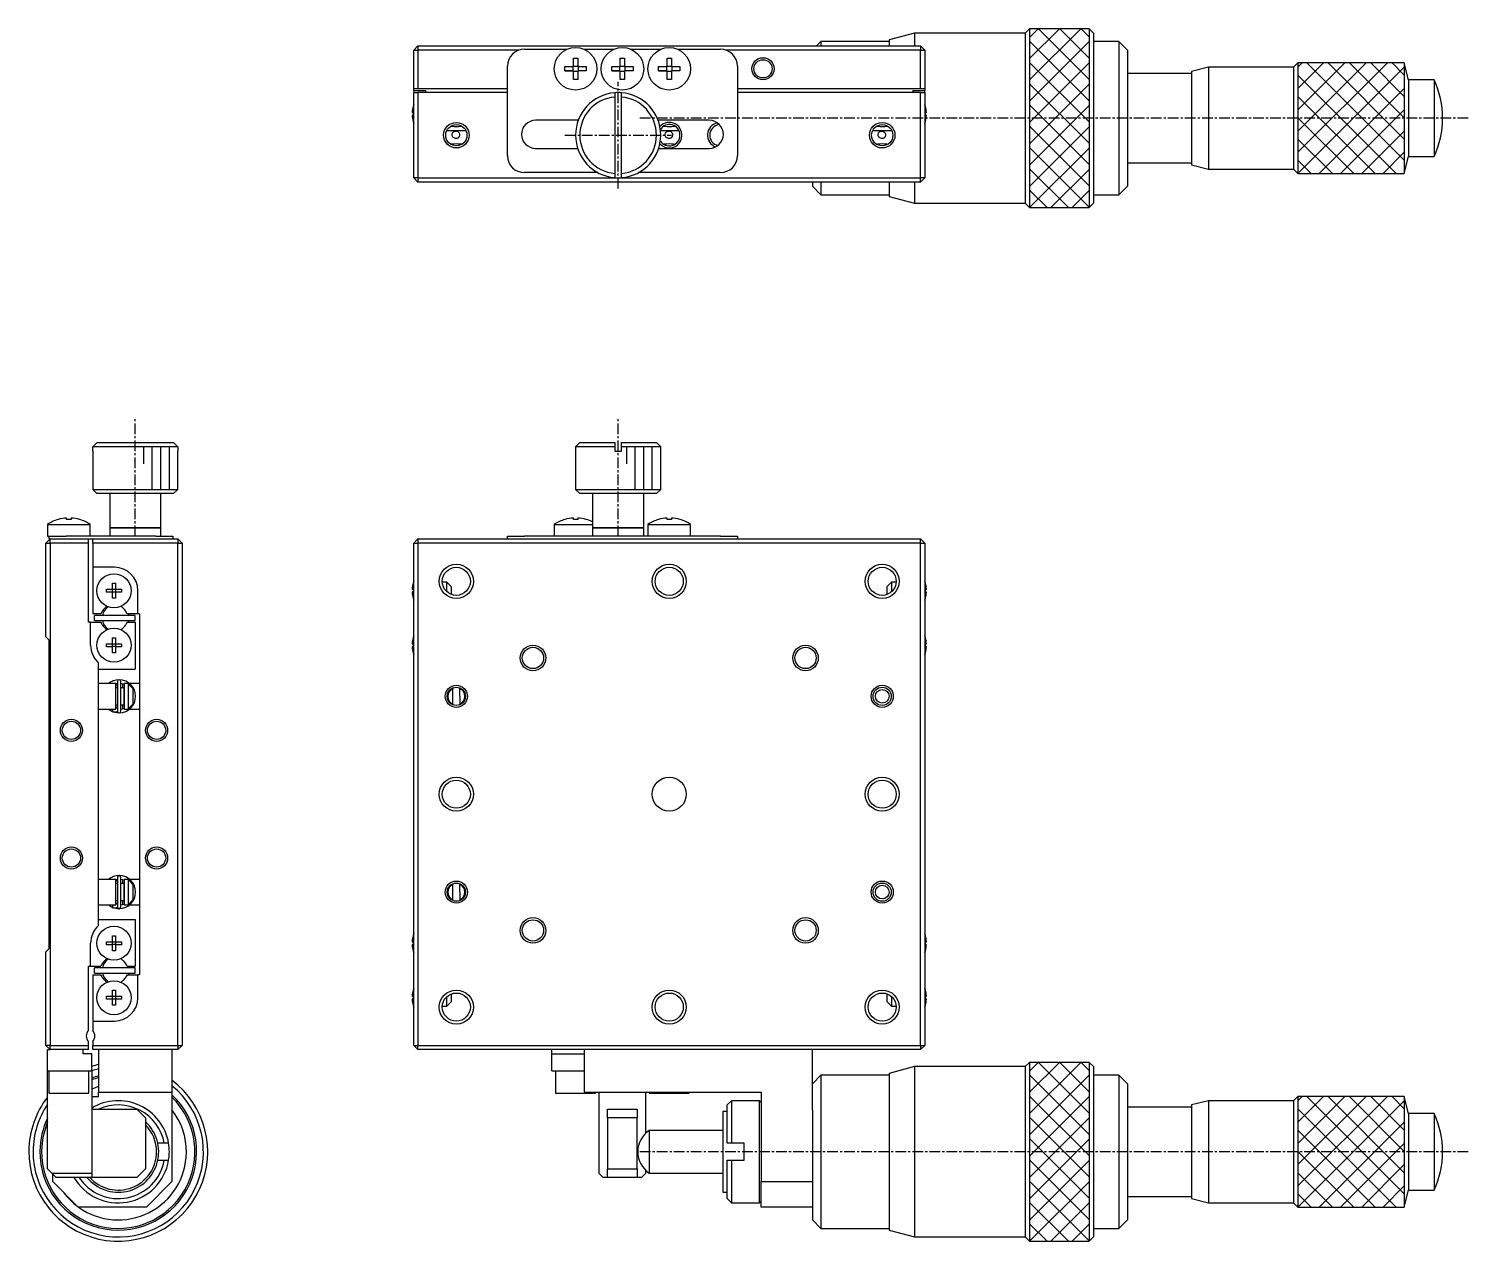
# Model space of a CAD drawing. Extents: x 369 to 725, y 64 to 283.
# Drawn here: x 368.9 to 537.9, y 140.5 to 282.9 of the extents above; entities that cross this region are included whole.
import ezdxf

# ---------------------------------------------------------------- set-up
doc = ezdxf.new("R2010")
doc.units = 0
doc.linetypes.add('CENTER', pattern=[2, 1.25, -0.25, 0.25, -0.25])
doc.layers.get('0').update_dxf_attribs({"linetype": 'CONTINUOUS'})
doc.layers.add('CENTER', color=1, linetype='CENTER')

msp = doc.modelspace()

# ---------------------------------------------------------------- linework, layer by layer
at = {"color": 7, "linetype": 'CONTINUOUS'}
for p, q in [((472.85, 282.45), (469.85, 281.65)), ((485.85, 282.45), (472.85, 282.45)), ((472.85, 282.45), (472.85, 280.95)), ((472.85, 282.45), (472.85, 282.45)), ((486.35, 282.95), (485.85, 282.45)), ((485.85, 282.45), (485.85, 262.45)), ((485.85, 282.45), (485.85, 282.45)), ((493.35, 282.95), (486.35, 282.95)), ((486.35, 282.95), (486.35, 261.95)), ((486.35, 282.95), (486.35, 282.95)), ((493.85, 282.45), (493.35, 282.95)), ((493.35, 282.95), (493.35, 261.95)), ((493.35, 282.95), (493.35, 282.95)), ((493.85, 282.45), (493.85, 262.45)), ((493.85, 282.45), (493.85, 282.45)), ((414.55, 280.95), (414.05, 280.45)), ((414.55, 280.95), (414.55, 280.45)), ((414.55, 280.95), (473.55, 280.95)), ((427.05, 280.55), (432.07, 280.55)), ((434.03, 280.55), (437.57, 280.55)), ((439.53, 280.55), (443.07, 280.55)), ((445.03, 280.55), (450.05, 280.55)), ((461.85, 281.45), (461.35, 280.95)), ((469.85, 281.45), (461.85, 281.45)), ((461.85, 281.45), (461.85, 280.95)), ((461.85, 281.45), (461.85, 281.45)), ((469.85, 281.65), (469.85, 280.95)), ((469.85, 281.65), (469.85, 281.65)), ((473.55, 280.95), (474.05, 280.45)), ((473.55, 280.95), (473.55, 280.45)), ((496.85, 281.45), (493.85, 281.45)), ((497.85, 280.45), (496.85, 281.45)), ((496.85, 281.45), (496.85, 263.45)), ((496.85, 281.45), (496.85, 281.45)), ((414.05, 275.95), (414.05, 280.45)), ((414.05, 280.45), (414.55, 280.45)), ((414.55, 280.45), (414.55, 275.95)), ((426.43, 280.45), (414.55, 280.45)), ((432.79, 278.51), (432.79, 279.51)), ((432.79, 279.51), (433.31, 279.51)), ((433.31, 279.51), (433.31, 278.51)), ((438.29, 278.51), (438.29, 279.51)), ((438.29, 279.51), (438.81, 279.51)), ((438.81, 279.51), (438.81, 278.51)), ((443.79, 278.51), (443.79, 279.51)), ((443.79, 279.51), (444.31, 279.51)), ((444.31, 279.51), (444.31, 278.51)), ((473.55, 280.45), (450.68, 280.45)), ((473.55, 280.45), (474.05, 280.45)), ((473.55, 275.95), (473.55, 280.45)), ((474.05, 280.45), (474.05, 275.95)), ((497.85, 280.45), (497.85, 264.45)), ((497.85, 280.45), (497.85, 280.45)), ((517.85, 278.95), (517.35, 278.45)), ((530.35, 278.95), (517.85, 278.95)), ((517.85, 278.95), (517.85, 265.95)), ((517.85, 278.95), (517.85, 278.95)), ((530.85, 276.95), (530.35, 278.95)), ((530.35, 278.95), (530.35, 265.95)), ((530.35, 278.95), (530.35, 278.95)), ((425.05, 268.05), (425.05, 278.55)), ((431.79, 277.99), (431.79, 278.51)), ((431.79, 278.51), (432.79, 278.51)), ((431.79, 277.99), (432.75, 277.99)), ((432.79, 277.99), (431.79, 277.99)), ((432.75, 277.99), (432.75, 278.51)), ((432.79, 277.99), (432.75, 277.99)), ((432.79, 278.55), (433.31, 278.55)), ((432.79, 276.99), (432.79, 277.99)), ((433.31, 277.95), (432.79, 277.95)), ((433.31, 278.51), (434.31, 278.51)), ((433.35, 277.99), (433.31, 277.99)), ((434.31, 277.99), (433.31, 277.99)), ((433.31, 277.99), (433.31, 276.99)), ((433.35, 278.51), (433.35, 277.99)), ((434.31, 277.99), (433.35, 277.99)), ((434.31, 278.51), (434.31, 277.99)), ((437.29, 277.99), (437.29, 278.51)), ((437.29, 278.51), (438.29, 278.51)), ((437.29, 277.99), (438.25, 277.99)), ((438.29, 277.99), (437.29, 277.99)), ((438.25, 277.99), (438.25, 278.51)), ((438.29, 277.99), (438.25, 277.99)), ((438.29, 278.55), (438.81, 278.55)), ((438.29, 276.99), (438.29, 277.99)), ((438.81, 277.95), (438.29, 277.95)), ((438.81, 278.51), (439.81, 278.51)), ((438.85, 277.99), (438.81, 277.99)), ((439.81, 277.99), (438.81, 277.99)), ((438.81, 277.99), (438.81, 276.99)), ((438.85, 278.51), (438.85, 277.99)), ((439.81, 277.99), (438.85, 277.99)), ((439.81, 278.51), (439.81, 277.99)), ((442.79, 277.99), (442.79, 278.51)), ((442.79, 278.51), (443.79, 278.51)), ((442.79, 277.99), (443.75, 277.99)), ((443.79, 277.99), (442.79, 277.99)), ((443.75, 277.99), (443.75, 278.51)), ((443.79, 277.99), (443.75, 277.99)), ((443.79, 278.55), (444.31, 278.55)), ((443.79, 276.99), (443.79, 277.99)), ((444.31, 277.95), (443.79, 277.95)), ((444.31, 278.51), (445.31, 278.51)), ((444.35, 277.99), (444.31, 277.99)), ((445.31, 277.99), (444.31, 277.99)), ((444.31, 277.99), (444.31, 276.99)), ((444.35, 278.51), (444.35, 277.99)), ((445.31, 277.99), (444.35, 277.99)), ((445.31, 278.51), (445.31, 277.99)), ((452.05, 278.55), (452.05, 268.05)), ((505.35, 277.7), (497.85, 277.7)), ((507.35, 278.45), (505.35, 277.95)), ((505.35, 277.95), (505.35, 266.95)), ((505.35, 277.95), (505.35, 277.95)), ((517.35, 278.45), (507.35, 278.45)), ((507.35, 278.45), (507.35, 266.45)), ((507.35, 278.45), (507.35, 278.45)), ((517.35, 278.45), (517.35, 266.45)), ((517.35, 278.45), (517.35, 278.45)), ((414.05, 275.7), (414.05, 275.95)), ((414.05, 275.95), (414.55, 275.95)), ((414.05, 275.7), (414.05, 275.45)), ((414.05, 275.7), (415.45, 275.7)), ((414.55, 275.95), (425.05, 275.95)), ((415.45, 275.7), (415.45, 275.45)), ((433.31, 276.99), (432.79, 276.99)), ((438.81, 276.99), (438.29, 276.99)), ((444.31, 276.99), (443.79, 276.99)), ((452.05, 275.95), (473.55, 275.95)), ((472.65, 275.7), (472.65, 275.45)), ((472.65, 275.7), (474.05, 275.7)), ((473.55, 275.95), (474.05, 275.95)), ((474.05, 275.95), (474.05, 275.7)), ((474.05, 275.45), (474.05, 275.7)), ((533.84, 276.95), (530.85, 276.95)), ((530.85, 276.95), (530.85, 267.95)), ((533.84, 276.95), (533.84, 267.95)), ((413.98, 273.84), (413.98, 273.83)), ((414.05, 275.45), (414.55, 275.45)), ((414.05, 265.45), (414.05, 275.45)), ((425.05, 275.45), (414.55, 275.45)), ((414.55, 275.45), (414.55, 265.45)), ((437.65, 275.43), (437.65, 274.93)), ((437.65, 274.93), (437.65, 265.97)), ((438.45, 274.93), (438.45, 275.43)), ((438.45, 265.97), (438.45, 274.93)), ((473.55, 275.45), (452.05, 275.45)), ((473.55, 275.45), (474.05, 275.45)), ((473.55, 265.45), (473.55, 275.45)), ((474.05, 275.45), (474.05, 265.45)), ((474.12, 273.83), (474.13, 273.84)), ((413.86, 273.13), (413.98, 273.13)), ((413.98, 272.77), (413.86, 272.77)), ((413.98, 273.13), (413.98, 272.77)), ((433.37, 272.2), (428.35, 272.2)), ((448.75, 272.2), (442.73, 272.2)), ((474.12, 272.77), (474.12, 273.13)), ((474.12, 273.13), (474.24, 273.13)), ((474.24, 272.77), (474.12, 272.77)), ((413.98, 272.06), (413.98, 272.06)), ((420.2, 270.95), (417.91, 270.95)), ((445.2, 270.95), (443.02, 270.95)), ((470.2, 270.95), (467.91, 270.95)), ((474.13, 272.06), (474.12, 272.06)), ((428.35, 268.9), (433.3, 268.9)), ((442.8, 268.9), (448.75, 268.9)), ((497.85, 267.2), (505.35, 267.2)), ((530.35, 265.95), (530.85, 267.95)), ((530.85, 267.95), (533.84, 267.95)), ((414.05, 265.45), (414.55, 264.95)), ((414.55, 265.45), (414.05, 265.45)), ((414.55, 265.45), (414.55, 264.95)), ((414.55, 265.45), (438.05, 265.45)), ((435.68, 266.05), (427.05, 266.05)), ((437.65, 265.97), (437.65, 265.46)), ((438.05, 265.45), (473.55, 265.45)), ((438.45, 265.46), (438.45, 265.97)), ((450.05, 266.05), (440.43, 266.05)), ((473.55, 264.95), (474.05, 265.45)), ((473.55, 264.95), (473.55, 265.45)), ((474.05, 265.45), (473.55, 265.45)), ((505.35, 266.95), (507.35, 266.45)), ((507.35, 266.45), (517.35, 266.45)), ((517.35, 266.45), (517.85, 265.95)), ((517.85, 265.95), (530.35, 265.95)), ((473.55, 264.95), (414.55, 264.95)), ((460.85, 264.95), (460.85, 264.45)), ((460.85, 264.45), (461.85, 263.45)), ((461.85, 264.95), (461.85, 263.45)), ((469.85, 264.95), (469.85, 263.25)), ((472.85, 264.95), (472.85, 262.45)), ((496.85, 263.45), (497.85, 264.45)), ((461.85, 263.45), (469.85, 263.45)), ((469.85, 263.25), (472.85, 262.45)), ((472.85, 262.45), (485.85, 262.45)), ((485.85, 262.45), (486.35, 261.95)), ((486.35, 261.95), (493.35, 261.95)), ((493.35, 261.95), (493.85, 262.45)), ((493.85, 263.45), (496.85, 263.45)), ((376.36, 233.35), (376.36, 228.85)), ((376.36, 233.35), (376.37, 233.35)), ((376.37, 233.85), (376.87, 234.35)), ((386.34, 233.85), (376.37, 233.85)), ((376.37, 233.35), (376.37, 233.85)), ((376.87, 234.35), (385.84, 234.35)), ((385.84, 234.35), (386.34, 233.85)), ((386.34, 233.85), (386.34, 233.35)), ((386.34, 233.35), (386.36, 233.35)), ((386.36, 228.85), (386.36, 233.35)), ((433.55, 234.35), (433.05, 233.85)), ((433.05, 233.85), (433.05, 228.85)), ((437.65, 233.85), (433.05, 233.85)), ((433.55, 234.35), (437.65, 234.35)), ((433.55, 234.35), (437.65, 234.35)), ((437.65, 234.35), (437.65, 233.85)), ((437.65, 233.85), (437.65, 233.35)), ((437.65, 233.35), (438.45, 233.35)), ((437.65, 233.35), (438.45, 233.35)), ((438.45, 233.85), (438.45, 234.35)), ((438.45, 234.35), (442.55, 234.35)), ((438.45, 234.35), (442.55, 234.35)), ((438.45, 233.35), (438.45, 233.85)), ((443.05, 233.85), (438.45, 233.85)), ((443.05, 233.85), (442.55, 234.35)), ((443.05, 228.85), (443.05, 233.85)), ((376.36, 228.85), (376.86, 228.35)), ((376.36, 228.85), (386.36, 228.85)), ((385.86, 228.35), (376.86, 228.35)), ((378.36, 228.35), (378.36, 224.35)), ((384.36, 224.35), (384.36, 228.35)), ((385.86, 228.35), (386.36, 228.85)), ((433.05, 228.85), (433.55, 228.35)), ((433.05, 228.85), (438.05, 228.85)), ((438.05, 228.35), (433.55, 228.35)), ((435.05, 228.35), (435.05, 224.35)), ((438.05, 228.85), (443.05, 228.85)), ((442.55, 228.35), (438.05, 228.35)), ((441.05, 224.35), (441.05, 228.35)), ((442.55, 228.35), (443.05, 228.85)), ((372.3, 225.31), (372.29, 225.32)), ((373.3, 225.31), (373.3, 225.48)), ((373.82, 225.31), (373.3, 225.31)), ((373.82, 225.48), (373.82, 225.31)), ((374.82, 225.32), (374.81, 225.31)), ((431.79, 225.31), (431.79, 225.32)), ((431.79, 225.31), (431.79, 225.32)), ((432.79, 225.31), (432.79, 225.48)), ((433.31, 225.31), (432.79, 225.31)), ((433.31, 225.48), (433.31, 225.31)), ((434.31, 225.32), (434.31, 225.31)), ((434.31, 225.32), (434.31, 225.31)), ((442.79, 225.31), (442.79, 225.32)), ((442.79, 225.31), (442.79, 225.32)), ((443.79, 225.31), (443.79, 225.48)), ((444.31, 225.31), (443.79, 225.31)), ((444.31, 225.48), (444.31, 225.31)), ((445.31, 225.32), (445.31, 225.31)), ((445.31, 225.32), (445.31, 225.31)), ((371.06, 224.74), (371.06, 223.35)), ((371.06, 224.74), (376.06, 224.74)), ((371.06, 223.35), (371.26, 223.35)), ((371.26, 223.35), (373.26, 223.35)), ((371.26, 223.05), (371.26, 223.35)), ((374.63, 223.35), (373.26, 223.35)), ((383.76, 223.35), (374.63, 223.35)), ((376.06, 223.35), (376.06, 224.74)), ((378.36, 224.35), (378.36, 223.35)), ((384.36, 224.35), (378.36, 224.35)), ((378.36, 224.35), (384.36, 224.35)), ((383.76, 223.35), (385.76, 223.35)), ((384.36, 223.35), (384.36, 224.35)), ((385.76, 223.35), (385.76, 223.05)), ((425.05, 223.35), (427.05, 223.35)), ((425.05, 223.05), (425.05, 223.35)), ((431.98, 223.35), (427.05, 223.35)), ((430.55, 224.74), (430.55, 223.35)), ((430.55, 224.74), (433.05, 224.74)), ((434.13, 223.35), (431.98, 223.35)), ((433.05, 224.74), (435.05, 224.74)), ((437.48, 223.35), (434.13, 223.35)), ((435.05, 224.35), (435.05, 223.35)), ((438.05, 224.35), (435.05, 224.35)), ((435.05, 224.35), (438.05, 224.35)), ((439.63, 223.35), (437.48, 223.35)), ((441.05, 224.35), (438.05, 224.35)), ((438.05, 224.35), (441.05, 224.35)), ((442.98, 223.35), (439.63, 223.35)), ((441.05, 223.35), (441.05, 224.35)), ((441.55, 224.74), (441.55, 223.35)), ((441.55, 224.74), (444.05, 224.74)), ((445.13, 223.35), (442.98, 223.35)), ((444.05, 224.74), (446.55, 224.74)), ((450.05, 223.35), (445.13, 223.35)), ((446.55, 223.35), (446.55, 224.74)), ((450.05, 223.35), (452.05, 223.35)), ((452.05, 223.35), (452.05, 223.05)), ((370.86, 222.55), (371.36, 223.05)), ((370.86, 211.55), (370.86, 222.55)), ((370.86, 222.55), (371.36, 222.55)), ((371.36, 223.05), (371.26, 223.05)), ((371.36, 223.05), (375.86, 223.05)), ((371.36, 222.55), (371.36, 223.05)), ((375.86, 222.55), (371.36, 222.55)), ((371.36, 222.55), (371.36, 163.55)), ((375.86, 222.55), (375.86, 223.05)), ((375.86, 223.05), (376.36, 223.05)), ((375.86, 213.25), (375.86, 222.55)), ((376.36, 222.55), (376.36, 223.05)), ((376.36, 223.05), (386.36, 223.05)), ((386.36, 222.55), (376.36, 222.55)), ((376.36, 222.55), (376.36, 219.7)), ((386.36, 223.05), (386.36, 222.55)), ((386.36, 223.05), (386.86, 222.55)), ((386.36, 222.55), (386.86, 222.55)), ((386.36, 163.55), (386.36, 222.55)), ((386.86, 222.55), (386.86, 163.55)), ((414.55, 223.05), (414.05, 222.55)), ((414.05, 222.55), (414.55, 222.55)), ((414.05, 163.55), (414.05, 222.55)), ((414.55, 223.05), (414.55, 222.55)), ((414.55, 223.05), (473.55, 223.05)), ((473.55, 222.55), (414.55, 222.55)), ((414.55, 222.55), (414.55, 163.55)), ((474.05, 222.55), (473.55, 223.05)), ((473.55, 222.55), (473.55, 223.05)), ((473.55, 222.55), (474.05, 222.55)), ((473.55, 163.55), (473.55, 222.55)), ((474.05, 222.55), (474.05, 163.55)), ((376.36, 219.7), (376.36, 214.25)), ((378.91, 219.7), (376.36, 219.7)), ((377.97, 216.77), (377.97, 217.13)), ((377.97, 217.13), (378.68, 217.13)), ((378.68, 216.77), (377.97, 216.77)), ((378.68, 217.13), (378.68, 217.83)), ((378.68, 217.83), (379.04, 217.83)), ((378.69, 217.12), (378.68, 217.13)), ((378.69, 216.78), (378.68, 216.77)), ((378.68, 216.06), (378.68, 216.77)), ((378.69, 216.78), (378.69, 217.12)), ((378.69, 217.12), (379.03, 217.12)), ((379.03, 216.78), (378.69, 216.78)), ((379.03, 217.12), (379.04, 217.13)), ((379.03, 217.12), (379.03, 216.78)), ((379.03, 216.78), (379.04, 216.77)), ((379.04, 217.83), (379.04, 217.13)), ((379.04, 217.13), (379.74, 217.13)), ((379.74, 216.77), (379.04, 216.77)), ((379.04, 216.77), (379.04, 216.06)), ((379.74, 217.13), (379.74, 216.77)), ((381.66, 214.25), (381.66, 216.95)), ((413.86, 217.13), (413.98, 217.13)), ((413.98, 216.77), (413.86, 216.77)), ((413.98, 217.84), (413.98, 217.83)), ((413.98, 217.13), (413.98, 216.77)), ((417.95, 217.95), (417.4, 217.95)), ((418.15, 217.75), (417.95, 217.95)), ((417.95, 216.85), (417.95, 217.95)), ((418.45, 217.45), (418.15, 217.75)), ((418.45, 217.45), (418.45, 216.51)), ((469.95, 217.75), (469.65, 217.45)), ((469.65, 216.51), (469.65, 217.45)), ((470.15, 217.95), (469.95, 217.75)), ((470.7, 217.95), (470.15, 217.95)), ((470.15, 217.95), (470.15, 216.87)), ((474.12, 217.83), (474.13, 217.84)), ((474.12, 217.13), (474.24, 217.13)), ((474.12, 216.77), (474.12, 217.13)), ((474.24, 216.77), (474.12, 216.77)), ((379.04, 216.06), (378.68, 216.06)), ((413.98, 216.06), (413.98, 216.06)), ((474.13, 216.06), (474.12, 216.06)), ((376.11, 213.25), (375.86, 213.25)), ((376.11, 213.25), (377.31, 213.25)), ((376.11, 210.55), (376.11, 213.25)), ((377.31, 214.25), (376.36, 214.25)), ((376.56, 213.45), (376.56, 214.05)), ((381.36, 214.05), (376.56, 214.05)), ((376.56, 213.45), (381.36, 213.45)), ((377.46, 214.51), (377.31, 214.25)), ((377.46, 212.99), (377.31, 213.25)), ((380.41, 214.25), (380.26, 214.51)), ((380.41, 213.25), (380.26, 212.99)), ((381.66, 214.25), (380.41, 214.25)), ((380.41, 213.25), (381.36, 213.25)), ((381.36, 213.45), (381.36, 214.05)), ((381.36, 213.25), (381.36, 207.75)), ((381.86, 214.25), (381.66, 214.25)), ((381.86, 214.25), (381.86, 171.85)), ((370.86, 211.55), (371.21, 211.2)), ((378.68, 210.73), (378.68, 211.43)), ((378.68, 211.43), (379.04, 211.43)), ((379.04, 211.43), (379.04, 210.73)), ((413.98, 211.44), (413.98, 211.43)), ((474.12, 211.43), (474.13, 211.44)), ((371.21, 211.2), (371.21, 174.9)), ((377.97, 210.37), (377.97, 210.73)), ((377.97, 210.73), (378.68, 210.73)), ((378.68, 210.37), (377.97, 210.37)), ((378.69, 210.72), (378.68, 210.73)), ((378.69, 210.38), (378.68, 210.37)), ((378.68, 209.66), (378.68, 210.37)), ((379.04, 209.66), (378.68, 209.66)), ((378.69, 210.38), (378.69, 210.72)), ((378.69, 210.72), (379.03, 210.72)), ((379.03, 210.38), (378.69, 210.38)), ((379.03, 210.72), (379.04, 210.73)), ((379.03, 210.72), (379.03, 210.38)), ((379.03, 210.38), (379.04, 210.37)), ((379.04, 210.73), (379.74, 210.73)), ((379.74, 210.37), (379.04, 210.37)), ((379.04, 210.37), (379.04, 209.66)), ((379.74, 210.73), (379.74, 210.37)), ((413.86, 210.73), (413.98, 210.73)), ((413.98, 210.37), (413.86, 210.37)), ((413.98, 210.73), (413.98, 210.37)), ((413.98, 209.66), (413.98, 209.66)), ((474.12, 210.73), (474.24, 210.73)), ((474.12, 210.37), (474.12, 210.73)), ((474.24, 210.37), (474.12, 210.37)), ((474.13, 209.66), (474.12, 209.66)), ((377.06, 205.62), (377.06, 208.47)), ((377.06, 207.75), (381.36, 207.75)), ((378.69, 206.34), (378.67, 206.33)), ((378.73, 206.35), (378.69, 206.34)), ((378.69, 206.34), (378.69, 206.34)), ((378.69, 206.34), (378.69, 206.34)), ((378.69, 206.34), (378.69, 206.34)), ((378.7, 206.34), (378.69, 206.34)), ((378.73, 206.35), (378.73, 206.35)), ((378.73, 206.35), (378.73, 206.35)), ((378.74, 206.35), (378.73, 206.35)), ((378.74, 206.36), (378.74, 206.35)), ((378.74, 206.36), (378.74, 206.36)), ((378.74, 206.36), (378.74, 206.36)), ((378.74, 206.36), (378.74, 206.36)), ((378.75, 206.36), (378.74, 206.36)), ((378.74, 206.35), (378.74, 206.35)), ((378.75, 206.36), (378.75, 206.36)), ((378.75, 206.36), (378.75, 206.36)), ((378.75, 206.36), (378.75, 206.36)), ((378.75, 206.36), (378.75, 206.36)), ((379.26, 206.3), (379.26, 202.8)), ((379.65, 202.8), (379.65, 206.3)), ((379.06, 206.05), (377.06, 206.05)), ((377.06, 203.47), (377.06, 205.62)), ((379.04, 206.05), (379.06, 206.05)), ((379.06, 206.05), (379.26, 206.09)), ((379.06, 203.05), (379.06, 206.05)), ((379.26, 205.55), (379.06, 205.55)), ((379.65, 206.09), (380.06, 205.98)), ((380.06, 205.55), (379.65, 205.55)), ((379.87, 206.05), (379.86, 206.05)), ((379.86, 206.05), (379.86, 205.55)), ((379.87, 206.05), (379.87, 206.05)), ((379.87, 206.05), (379.87, 206.05)), ((379.87, 206.05), (379.87, 206.05)), ((379.87, 206.05), (379.87, 206.05)), ((379.87, 206.05), (379.87, 206.05)), ((379.87, 206.05), (379.87, 206.05)), ((379.87, 206.05), (379.87, 206.05)), ((379.87, 206.05), (379.87, 206.05)), ((380.56, 206.05), (380.06, 206.05)), ((380.06, 206.05), (380.06, 205.55)), ((380.06, 206.05), (380.06, 203.05)), ((380.06, 203.55), (380.06, 205.55)), ((380.06, 205.55), (380.06, 203.55)), ((380.56, 205.99), (380.56, 206.05)), ((380.56, 205.99), (381.06, 205.46)), ((380.56, 203.1), (380.56, 205.99)), ((381.86, 206.05), (380.69, 206.05)), ((381.06, 205.47), (381.06, 205.46)), ((381.06, 205.46), (381.06, 203.63)), ((418.64, 205.54), (418.64, 205.46)), ((418.66, 203.63), (418.64, 205.46)), ((419.44, 205.55), (419.46, 203.55)), ((419.44, 205.47), (419.44, 205.55)), ((419.44, 205.47), (419.46, 203.64)), ((377.06, 182.62), (377.06, 203.47)), ((377.06, 203.05), (379.06, 203.05)), ((378.22, 203.05), (378.69, 202.76)), ((378.68, 202.76), (378.78, 203.05)), ((379.06, 203.55), (379.26, 203.55)), ((379.65, 203.55), (380.06, 203.55)), ((380.06, 203.11), (379.65, 203)), ((379.86, 203.55), (379.86, 203.05)), ((379.86, 203.05), (379.87, 203.05)), ((379.87, 203.05), (379.87, 203.05)), ((379.87, 203.05), (379.87, 203.05)), ((379.87, 203.05), (379.87, 203.05)), ((379.87, 203.05), (379.87, 203.05)), ((380.06, 203.55), (380.06, 203.05)), ((380.06, 203.05), (380.56, 203.05)), ((381.06, 203.63), (380.56, 203.1)), ((380.56, 203.05), (380.56, 203.1)), ((380.69, 203.05), (381.86, 203.05)), ((380.69, 203.05), (380.69, 203.05)), ((418.66, 203.63), (418.66, 203.55)), ((419.46, 203.55), (419.46, 203.64)), ((378.66, 202.77), (378.68, 202.76)), ((378.74, 202.74), (379.43, 202.6)), ((379.06, 183.05), (377.06, 183.05)), ((377.06, 180.47), (377.06, 182.62)), ((378.69, 183.34), (378.67, 183.33)), ((378.73, 183.35), (378.69, 183.34)), ((378.69, 183.34), (378.69, 183.34)), ((378.7, 183.34), (378.69, 183.34)), ((378.69, 183.34), (378.69, 183.34)), ((378.69, 183.34), (378.69, 183.34)), ((378.73, 183.35), (378.73, 183.35)), ((378.73, 183.35), (378.73, 183.35)), ((378.74, 183.35), (378.73, 183.35)), ((378.74, 183.36), (378.74, 183.35)), ((378.74, 183.36), (378.74, 183.36)), ((378.74, 183.36), (378.74, 183.36)), ((378.74, 183.36), (378.74, 183.36)), ((378.75, 183.36), (378.74, 183.36)), ((378.74, 183.35), (378.74, 183.35)), ((378.75, 183.36), (378.75, 183.36)), ((378.75, 183.36), (378.75, 183.36)), ((378.75, 183.36), (378.75, 183.36)), ((378.75, 183.36), (378.75, 183.36)), ((379.04, 183.05), (379.06, 183.05)), ((379.06, 183.05), (379.26, 183.09)), ((379.06, 180.05), (379.06, 183.05)), ((379.26, 182.55), (379.06, 182.55)), ((379.26, 183.3), (379.26, 179.8)), ((379.65, 179.8), (379.65, 183.3)), ((379.65, 183.09), (380.06, 182.98)), ((380.06, 182.55), (379.65, 182.55)), ((379.87, 183.05), (379.86, 183.05)), ((379.86, 183.05), (379.86, 182.55)), ((379.87, 183.05), (379.87, 183.05)), ((379.87, 183.05), (379.87, 183.05)), ((379.87, 183.05), (379.87, 183.05)), ((379.87, 183.05), (379.87, 183.05)), ((379.87, 183.05), (379.87, 183.05)), ((379.87, 183.05), (379.87, 183.05)), ((379.87, 183.05), (379.87, 183.05)), ((379.87, 183.05), (379.87, 183.05)), ((380.56, 183.05), (380.06, 183.05)), ((380.06, 183.05), (380.06, 182.55)), ((380.06, 183.05), (380.06, 180.05)), ((380.06, 182.55), (380.06, 180.55)), ((380.06, 180.55), (380.06, 182.55)), ((380.56, 182.99), (380.56, 183.05)), ((380.56, 182.99), (381.06, 182.46)), ((380.56, 180.1), (380.56, 182.99)), ((381.86, 183.05), (380.69, 183.05)), ((418.64, 182.54), (418.64, 182.46)), ((419.44, 182.55), (419.46, 180.55)), ((419.44, 182.47), (419.44, 182.55)), ((381.06, 182.47), (381.06, 182.46)), ((381.06, 182.46), (381.06, 180.63)), ((418.66, 180.63), (418.64, 182.46)), ((419.44, 182.47), (419.46, 180.64)), ((377.06, 177.63), (377.06, 180.47)), ((377.06, 180.05), (379.06, 180.05)), ((378.22, 180.05), (378.69, 179.76)), ((378.66, 179.77), (379.43, 179.6)), ((378.68, 179.77), (378.78, 180.05)), ((378.68, 179.76), (378.68, 179.77)), ((379.06, 180.55), (379.26, 180.55)), ((379.65, 180.55), (380.06, 180.55)), ((380.06, 180.11), (379.65, 180)), ((379.86, 180.55), (379.86, 180.05)), ((379.86, 180.05), (379.87, 180.05)), ((379.87, 180.05), (379.87, 180.05)), ((379.87, 180.05), (379.87, 180.05)), ((379.87, 180.05), (379.87, 180.05)), ((379.87, 180.05), (379.87, 180.05)), ((380.06, 180.55), (380.06, 180.05)), ((380.06, 180.05), (380.56, 180.05)), ((381.06, 180.63), (380.56, 180.1)), ((380.56, 180.05), (380.56, 180.1)), ((380.69, 180.05), (381.86, 180.05)), ((380.69, 180.05), (380.69, 180.05)), ((418.66, 180.63), (418.66, 180.55)), ((419.46, 180.55), (419.46, 180.64)), ((377.06, 178.35), (381.36, 178.35)), ((381.36, 178.35), (381.36, 172.85)), ((378.68, 175.73), (378.68, 176.43)), ((378.68, 176.43), (379.04, 176.43)), ((379.04, 176.43), (379.04, 175.73)), ((413.98, 176.44), (413.98, 176.43)), ((474.12, 176.43), (474.13, 176.44)), ((371.21, 174.9), (370.86, 174.55)), ((370.86, 163.55), (370.86, 174.55)), ((376.11, 172.85), (376.11, 175.55)), ((377.97, 175.37), (377.97, 175.73)), ((377.97, 175.73), (378.68, 175.73)), ((378.68, 175.37), (377.97, 175.37)), ((378.69, 175.72), (378.68, 175.73)), ((378.69, 175.38), (378.68, 175.37)), ((378.68, 174.66), (378.68, 175.37)), ((379.04, 174.66), (378.68, 174.66)), ((378.69, 175.38), (378.69, 175.72)), ((378.69, 175.72), (379.03, 175.72)), ((379.03, 175.38), (378.69, 175.38)), ((379.03, 175.72), (379.04, 175.73)), ((379.03, 175.72), (379.03, 175.38)), ((379.03, 175.38), (379.04, 175.37)), ((379.04, 175.73), (379.74, 175.73)), ((379.74, 175.37), (379.04, 175.37)), ((379.04, 175.37), (379.04, 174.66)), ((379.74, 175.73), (379.74, 175.37)), ((413.86, 175.73), (413.98, 175.73)), ((413.98, 175.37), (413.86, 175.37)), ((413.98, 175.73), (413.98, 175.37)), ((413.98, 174.66), (413.98, 174.66)), ((474.12, 175.73), (474.24, 175.73)), ((474.12, 175.37), (474.12, 175.73)), ((474.24, 175.37), (474.12, 175.37)), ((474.13, 174.66), (474.12, 174.66)), ((375.86, 165.31), (375.86, 172.85)), ((375.86, 172.85), (376.11, 172.85)), ((376.11, 172.85), (377.31, 172.85)), ((376.56, 172.05), (376.56, 172.65)), ((381.36, 172.65), (376.56, 172.65)), ((377.46, 173.11), (377.31, 172.85)), ((380.41, 172.85), (380.26, 173.11)), ((380.41, 172.85), (381.36, 172.85)), ((381.36, 172.05), (381.36, 172.65)), ((376.36, 171.85), (376.36, 166.4)), ((376.36, 171.85), (377.31, 171.85)), ((376.56, 172.05), (381.36, 172.05)), ((377.46, 171.59), (377.31, 171.85)), ((380.41, 171.85), (380.26, 171.59)), ((380.41, 171.85), (381.66, 171.85)), ((381.86, 171.85), (381.66, 171.85)), ((381.66, 169.15), (381.66, 171.85)), ((377.97, 168.97), (377.97, 169.33)), ((377.97, 169.33), (378.68, 169.33)), ((378.68, 169.33), (378.68, 170.03)), ((378.68, 170.03), (379.04, 170.03)), ((378.69, 169.32), (378.68, 169.33)), ((378.69, 168.98), (378.69, 169.32)), ((378.69, 169.32), (379.03, 169.32)), ((379.03, 169.32), (379.04, 169.33)), ((379.03, 169.32), (379.03, 168.98)), ((379.04, 170.03), (379.04, 169.33)), ((379.04, 169.33), (379.74, 169.33)), ((379.74, 169.33), (379.74, 168.97)), ((413.86, 169.33), (413.98, 169.33)), ((413.98, 170.04), (413.98, 170.03)), ((413.98, 169.33), (413.98, 168.97)), ((417.95, 168.15), (417.95, 169.23)), ((418.45, 169.59), (418.45, 168.65)), ((469.65, 168.65), (469.65, 169.59)), ((470.15, 169.24), (470.15, 168.15)), ((474.12, 170.03), (474.13, 170.04)), ((474.12, 169.33), (474.24, 169.33)), ((474.12, 168.97), (474.12, 169.33)), ((378.68, 168.97), (377.97, 168.97)), ((378.69, 168.98), (378.68, 168.97)), ((378.68, 168.26), (378.68, 168.97)), ((379.04, 168.26), (378.68, 168.26)), ((379.03, 168.98), (378.69, 168.98)), ((379.03, 168.98), (379.04, 168.97)), ((379.74, 168.97), (379.04, 168.97)), ((379.04, 168.97), (379.04, 168.26)), ((413.98, 168.97), (413.86, 168.97)), ((413.98, 168.26), (413.98, 168.26)), ((417.4, 168.15), (417.95, 168.15)), ((417.95, 168.15), (418.15, 168.35)), ((418.15, 168.35), (418.45, 168.65)), ((469.65, 168.65), (469.95, 168.35)), ((469.95, 168.35), (470.15, 168.15)), ((470.15, 168.15), (470.7, 168.15)), ((474.24, 168.97), (474.12, 168.97)), ((474.13, 168.26), (474.12, 168.26)), ((376.36, 166.4), (376.36, 165.31)), ((376.36, 166.4), (378.91, 166.4)), ((375.86, 163.55), (375.86, 163.99)), ((376.36, 163.99), (376.36, 163.55)), ((371.36, 163.05), (370.86, 163.55)), ((371.36, 163.55), (370.86, 163.55)), ((371.06, 160.55), (371.06, 163.05)), ((371.06, 163.05), (371.36, 163.05)), ((371.36, 163.05), (371.36, 163.55)), ((371.36, 163.55), (375.86, 163.55)), ((375.86, 163.05), (371.36, 163.05)), ((375.26, 162.55), (375.26, 163.05)), ((376.26, 162.55), (375.26, 162.55)), ((375.86, 163.05), (375.86, 163.55)), ((376.26, 160.55), (376.26, 162.55)), ((376.36, 163.05), (376.36, 163.55)), ((376.36, 163.55), (386.36, 163.55)), ((386.36, 163.05), (376.36, 163.05)), ((377.06, 163.05), (377.06, 158.05)), ((385.66, 163.05), (385.66, 158.05)), ((386.36, 163.05), (386.86, 163.55)), ((386.36, 163.55), (386.36, 163.05)), ((386.36, 163.55), (386.86, 163.55)), ((414.05, 163.55), (414.55, 163.05)), ((414.05, 163.55), (414.55, 163.55)), ((414.55, 163.55), (473.55, 163.55)), ((414.55, 163.05), (414.55, 163.55)), ((473.55, 163.05), (414.55, 163.05)), ((430.25, 162.55), (430.25, 163.05)), ((430.25, 162.55), (434.05, 162.55)), ((430.25, 160.55), (430.25, 162.55)), ((434.05, 163.05), (434.05, 158.05)), ((460.85, 155.98), (460.85, 163.05)), ((473.55, 163.55), (473.55, 163.05)), ((473.55, 163.05), (474.05, 163.55)), ((473.55, 163.55), (474.05, 163.55)), ((371.06, 149.05), (371.06, 160.55)), ((371.06, 160.55), (376.26, 160.55)), ((371.21, 160.55), (371.21, 157.95)), ((375.91, 157.95), (375.91, 160.55)), ((376.26, 160.55), (376.26, 148.55)), ((430.25, 160.55), (434.05, 160.55)), ((430.7, 160.55), (430.7, 157.95)), ((472.85, 161.05), (469.85, 160.25)), ((485.85, 161.05), (472.85, 161.05)), ((472.85, 161.05), (472.85, 141.05)), ((486.35, 161.55), (485.85, 161.05)), ((485.85, 161.05), (485.85, 141.05)), ((493.35, 161.55), (486.35, 161.55)), ((486.35, 161.55), (486.35, 140.55)), ((493.85, 161.05), (493.35, 161.55)), ((493.35, 161.55), (493.35, 140.55)), ((493.85, 161.05), (493.85, 141.05)), ((461.85, 160.05), (460.85, 159.05)), ((469.85, 160.05), (461.85, 160.05)), ((461.85, 160.05), (461.85, 142.05)), ((469.85, 160.25), (469.85, 141.85)), ((496.85, 160.05), (493.85, 160.05)), ((497.85, 159.05), (496.85, 160.05)), ((496.85, 160.05), (496.85, 142.05)), ((497.85, 159.05), (497.85, 143.05)), ((371.21, 157.95), (375.91, 157.95)), ((376.26, 157.55), (377.06, 157.55)), ((377.06, 157.55), (377.06, 158.05)), ((377.06, 158.05), (385.66, 158.05)), ((385.66, 158.05), (385.66, 147.55)), ((430.7, 157.95), (435.4, 157.95)), ((434.05, 158.05), (454.85, 158.05)), ((435.4, 157.95), (435.4, 158.05)), ((435.8, 158.05), (435.8, 148.55)), ((441.3, 153.24), (441.3, 158.05)), ((441.7, 158.05), (441.7, 157.95)), ((441.7, 157.95), (446.4, 157.95)), ((446.4, 157.95), (446.4, 158.05)), ((454.85, 158.05), (454.85, 147.55)), ((517.85, 157.55), (517.35, 157.05)), ((530.35, 157.55), (517.85, 157.55)), ((517.85, 157.55), (517.85, 144.55)), ((530.85, 155.55), (530.35, 157.55)), ((530.35, 157.55), (530.35, 144.55)), ((376.26, 156.05), (381.56, 156.05)), ((382.56, 155.05), (381.56, 156.05)), ((436.8, 155.05), (436.8, 156.05)), ((436.8, 156.05), (440.3, 156.05)), ((440.3, 156.05), (440.3, 155.05)), ((450.85, 155.8), (450.35, 155.8)), ((450.35, 155.8), (450.35, 146.3)), ((451.35, 157.05), (450.85, 156.55)), ((450.85, 152.05), (450.85, 156.55)), ((454.65, 157.05), (451.35, 157.05)), ((451.35, 157.05), (451.35, 152.05)), ((454.85, 156.85), (454.65, 157.05)), ((454.65, 145.05), (454.65, 157.05)), ((460.85, 155.98), (460.85, 150.96)), ((505.35, 156.3), (497.85, 156.3)), ((507.35, 157.05), (505.35, 156.55)), ((505.35, 156.55), (505.35, 145.55)), ((517.35, 157.05), (507.35, 157.05)), ((507.35, 157.05), (507.35, 145.05)), ((517.35, 157.05), (517.35, 145.05)), ((533.84, 155.55), (530.85, 155.55)), ((530.85, 155.55), (530.85, 146.55)), ((533.84, 155.55), (533.84, 146.55)), ((382.56, 155.05), (382.56, 149.05)), ((436.8, 155.05), (436.8, 149.05)), ((440.3, 155.05), (436.8, 155.05)), ((440.3, 149.05), (440.3, 155.05)), ((450.35, 153.55), (441.69, 153.55)), ((441.69, 153.55), (441.69, 148.55)), ((384.76, 152.05), (384, 152.05)), ((385.27, 152.05), (384, 152.05)), ((385.27, 152.05), (384.76, 152.05)), ((451.35, 152.05), (450.85, 152.05)), ((452.85, 152.05), (451.35, 152.05)), ((452.85, 150.05), (452.85, 152.05)), ((460.85, 150.96), (460.85, 143.05)), ((371.06, 149.05), (371.56, 148.55)), ((381.56, 148.05), (382.56, 149.05)), ((384, 150.05), (384.76, 150.05)), ((384.76, 150.05), (385.27, 150.05)), ((436.8, 148.05), (436.8, 149.05)), ((436.8, 149.05), (440.3, 149.05)), ((440.3, 149.05), (440.3, 148.05)), ((441.3, 148.55), (441.3, 148.86)), ((450.85, 145.55), (450.85, 150.05)), ((450.85, 150.05), (451.35, 150.05)), ((451.35, 150.05), (452.85, 150.05)), ((451.35, 150.05), (451.35, 145.05)), ((372.06, 148.05), (371.56, 148.55)), ((371.56, 148.55), (376.26, 148.55)), ((371.66, 147.55), (371.66, 148.45)), ((371.66, 147.55), (374.66, 144.55)), ((376.26, 148.05), (372.06, 148.05)), ((376.26, 148.55), (376.26, 148.05)), ((381.56, 148.05), (376.26, 148.05)), ((382.66, 144.55), (385.66, 147.55)), ((435.8, 148.55), (436.3, 148.05)), ((436.8, 148.05), (436.3, 148.05)), ((440.3, 148.05), (436.8, 148.05)), ((440.8, 148.05), (440.3, 148.05)), ((440.8, 148.05), (441.3, 148.55)), ((441.69, 148.55), (450.35, 148.55)), ((454.85, 144.55), (454.85, 147.55)), ((454.85, 147.55), (460.85, 147.55)), ((450.35, 146.3), (450.85, 146.3)), ((450.85, 145.55), (451.35, 145.05)), ((497.85, 145.8), (505.35, 145.8)), ((505.35, 145.55), (507.35, 145.05)), ((530.35, 144.55), (530.85, 146.55)), ((530.85, 146.55), (533.84, 146.55)), ((382.66, 144.55), (374.66, 144.55)), ((451.35, 145.05), (454.65, 145.05)), ((454.65, 145.05), (454.85, 145.25)), ((460.85, 144.55), (454.85, 144.55)), ((507.35, 145.05), (517.35, 145.05)), ((517.35, 145.05), (517.85, 144.55)), ((517.85, 144.55), (530.35, 144.55)), ((460.85, 143.05), (461.85, 142.05)), ((461.85, 142.05), (469.85, 142.05)), ((493.85, 142.05), (496.85, 142.05)), ((496.85, 142.05), (497.85, 143.05)), ((469.85, 141.85), (472.85, 141.05)), ((472.85, 141.05), (485.85, 141.05)), ((485.85, 141.05), (486.35, 140.55)), ((486.35, 140.55), (493.35, 140.55)), ((493.35, 140.55), (493.85, 141.05))]:
    msp.add_line(p, q, dxfattribs=at)
at = {"color": 3, "linetype": 'CONTINUOUS'}
for p, q in [((486.35, 276.94), (492.36, 282.95)), ((486.35, 279.44), (489.86, 282.95)), ((486.35, 281.94), (487.36, 282.95)), ((487.41, 282.95), (493.35, 277)), ((489.91, 282.95), (493.35, 279.5)), ((492.41, 282.95), (493.35, 282)), ((486.35, 281.5), (493.35, 274.5)), ((486.35, 274.44), (493.35, 281.44)), ((486.35, 279), (493.35, 272)), ((486.35, 271.94), (493.35, 278.94)), ((517.85, 268.44), (528.36, 278.95)), ((517.85, 270.94), (525.86, 278.95)), ((517.85, 273.44), (523.36, 278.95)), ((517.85, 275.94), (520.86, 278.95)), ((517.85, 278.44), (518.36, 278.95)), ((518.91, 278.95), (530.35, 267.5)), ((521.41, 278.95), (530.35, 270)), ((523.91, 278.95), (530.35, 272.5)), ((526.41, 278.95), (530.35, 275)), ((528.91, 278.95), (530.35, 277.5)), ((517.85, 277.5), (529.41, 265.95)), ((517.86, 265.95), (530.35, 278.44)), ((486.35, 276.5), (493.35, 269.5)), ((486.35, 269.44), (493.35, 276.44)), ((520.36, 265.95), (530.35, 275.94)), ((486.35, 274), (493.35, 267)), ((486.35, 266.94), (493.35, 273.94)), ((517.85, 275), (526.91, 265.95)), ((517.85, 272.5), (524.41, 265.95)), ((522.86, 265.95), (530.35, 273.44)), ((486.35, 271.5), (493.35, 264.5)), ((486.35, 264.44), (493.35, 271.44)), ((525.36, 265.95), (530.35, 270.94)), ((486.35, 269), (493.35, 262)), ((486.36, 261.95), (493.35, 268.94)), ((517.85, 270), (521.91, 265.95)), ((517.85, 267.5), (519.41, 265.95)), ((527.86, 265.95), (530.35, 268.44)), ((486.35, 266.5), (490.91, 261.95)), ((488.86, 261.95), (493.35, 266.44)), ((486.35, 264), (488.41, 261.95)), ((491.36, 261.95), (493.35, 263.94)), ((382.36, 231.85), (382.36, 233.85)), ((383.36, 228.85), (383.36, 233.85)), ((384.36, 228.85), (384.36, 233.85)), ((385.36, 228.85), (385.36, 233.85)), ((439.05, 231.85), (439.05, 233.85)), ((440.05, 228.85), (440.05, 233.85)), ((441.05, 228.85), (441.05, 233.85)), ((442.05, 228.85), (442.05, 233.85)), ((486.35, 155.54), (492.36, 161.55)), ((486.35, 158.04), (489.86, 161.55)), ((486.35, 160.54), (487.36, 161.55)), ((487.41, 161.55), (493.35, 155.6)), ((489.91, 161.55), (493.35, 158.1)), ((492.41, 161.55), (493.35, 160.6)), ((486.35, 160.1), (493.35, 153.1)), ((486.35, 153.04), (493.35, 160.04)), ((486.35, 157.6), (493.35, 150.6)), ((486.35, 150.54), (493.35, 157.54)), ((517.85, 147.04), (528.36, 157.55)), ((517.85, 149.54), (525.86, 157.55)), ((517.85, 152.04), (523.36, 157.55)), ((517.85, 154.54), (520.86, 157.55)), ((517.85, 157.04), (518.36, 157.55)), ((518.91, 157.55), (530.35, 146.1)), ((521.41, 157.55), (530.35, 148.6)), ((523.91, 157.55), (530.35, 151.1)), ((526.41, 157.55), (530.35, 153.6)), ((528.91, 157.55), (530.35, 156.1)), ((517.85, 156.1), (529.41, 144.55)), ((517.86, 144.55), (530.35, 157.04)), ((486.35, 155.1), (493.35, 148.1)), ((486.35, 148.04), (493.35, 155.04)), ((520.36, 144.55), (530.35, 154.54)), ((486.35, 152.6), (493.35, 145.6)), ((486.35, 145.54), (493.35, 152.54)), ((517.85, 153.6), (526.91, 144.55)), ((517.85, 151.1), (524.41, 144.55)), ((522.86, 144.55), (530.35, 152.04)), ((486.35, 150.1), (493.35, 143.1)), ((486.35, 143.04), (493.35, 150.04)), ((525.36, 144.55), (530.35, 149.54)), ((486.35, 147.6), (493.35, 140.6)), ((486.36, 140.55), (493.35, 147.54)), ((517.85, 148.6), (521.91, 144.55)), ((527.86, 144.55), (530.35, 147.04)), ((517.85, 146.1), (519.41, 144.55)), ((486.35, 145.1), (490.91, 140.55)), ((488.86, 140.55), (493.35, 145.04)), ((486.35, 142.6), (488.41, 140.55)), ((491.36, 140.55), (493.35, 142.54))]:
    msp.add_line(p, q, dxfattribs=at)
at = {"color": 7, "linetype": 'CONTINUOUS'}
for points in [[(419.74, 271.49), (419.62, 271.47, -0.045717), (418.51, 271.46), (418.36, 271.49)], [(444.74, 271.49), (444.62, 271.47, -0.045717), (443.51, 271.46), (443.36, 271.49)], [(469.74, 271.49), (469.62, 271.47, -0.045717), (468.51, 271.46), (468.36, 271.49)], [(418.36, 269.4), (418.48, 269.43, -0.045717), (419.6, 269.43), (419.74, 269.4)], [(443.36, 269.4), (443.48, 269.43, -0.045717), (444.6, 269.43), (444.74, 269.4)], [(468.36, 269.4), (468.48, 269.43, -0.045717), (469.6, 269.43), (469.74, 269.4)]]:
    msp.add_lwpolyline(points, format="xyb", dxfattribs=at)
for points in [[(418.57, 270.39, -2.305601), (419.13, 270.07, -0.3769)], [(443.57, 270.39, -2.305601), (444.13, 270.07, -0.3769)], [(468.57, 270.39, -2.305601), (469.13, 270.07, -0.3769)]]:
    msp.add_lwpolyline(points, format="xyb", close=True, dxfattribs=at)
for points in [[(379.06, 205.99), (379.07, 205.98), (379.08, 205.98), (379.09, 205.97), (379.11, 205.96), (379.12, 205.96), (379.13, 205.95), (379.14, 205.94), (379.16, 205.93), (379.17, 205.92), (379.18, 205.91), (379.19, 205.9), (379.2, 205.88), (379.21, 205.87), (379.21, 205.86), (379.22, 205.85), (379.23, 205.83), (379.24, 205.82), (379.24, 205.81), (379.25, 205.79), (379.25, 205.78), (379.25, 205.76), (379.26, 205.75), (379.26, 205.73), (379.26, 205.72), (379.26, 205.7), (379.26, 205.7)], [(378.69, 202.76), (378.69, 202.76), (378.69, 202.76), (378.69, 202.76), (378.69, 202.77), (378.69, 202.77), (378.69, 202.78), (378.69, 202.79), (378.69, 202.79), (378.69, 202.8), (378.7, 202.81), (378.7, 202.82), (378.7, 202.84), (378.71, 202.85), (378.71, 202.86), (378.71, 202.87), (378.72, 202.89), (378.72, 202.9), (378.73, 202.91), (378.74, 202.93), (378.74, 202.94), (378.75, 202.96), (378.75, 202.97), (378.76, 202.98), (378.77, 203), (378.77, 203.01), (378.78, 203.02), (378.79, 203.04), (378.79, 203.05)], [(379.26, 203.4), (379.26, 203.39), (379.26, 203.37), (379.26, 203.36), (379.26, 203.34), (379.25, 203.33), (379.25, 203.31), (379.24, 203.3), (379.24, 203.28), (379.23, 203.27), (379.23, 203.26), (379.22, 203.24), (379.21, 203.23), (379.2, 203.22), (379.19, 203.21), (379.18, 203.19), (379.17, 203.18), (379.16, 203.17), (379.15, 203.16), (379.14, 203.15), (379.13, 203.15), (379.11, 203.14), (379.1, 203.13), (379.09, 203.12), (379.07, 203.12), (379.06, 203.11), (379.06, 203.11)], [(378.69, 202.76), (378.72, 202.75), (378.75, 202.74), (378.79, 202.73), (378.82, 202.72), (378.85, 202.71), (378.89, 202.71), (378.92, 202.71), (378.96, 202.7), (378.99, 202.71), (379.03, 202.71), (379.06, 202.71), (379.09, 202.72), (379.13, 202.72), (379.16, 202.73), (379.19, 202.74), (379.22, 202.76), (379.26, 202.77), (379.26, 202.77)], [(379.06, 182.99), (379.07, 182.98), (379.08, 182.98), (379.09, 182.97), (379.11, 182.96), (379.12, 182.96), (379.13, 182.95), (379.14, 182.94), (379.16, 182.93), (379.17, 182.92), (379.18, 182.91), (379.19, 182.9), (379.2, 182.88), (379.21, 182.87), (379.21, 182.86), (379.22, 182.85), (379.23, 182.83), (379.24, 182.82), (379.24, 182.81), (379.25, 182.79), (379.25, 182.78), (379.25, 182.76), (379.26, 182.75), (379.26, 182.73), (379.26, 182.72), (379.26, 182.7), (379.26, 182.7)], [(378.69, 179.76), (378.69, 179.76), (378.69, 179.76), (378.69, 179.76), (378.69, 179.77), (378.69, 179.77), (378.69, 179.78), (378.69, 179.79), (378.69, 179.79), (378.69, 179.8), (378.7, 179.81), (378.7, 179.82), (378.7, 179.84), (378.71, 179.85), (378.71, 179.86), (378.71, 179.87), (378.72, 179.89), (378.72, 179.9), (378.73, 179.91), (378.74, 179.93), (378.74, 179.94), (378.75, 179.96), (378.75, 179.97), (378.76, 179.98), (378.77, 180), (378.77, 180.01), (378.78, 180.02), (378.79, 180.04), (378.79, 180.05)], [(378.69, 179.76), (378.72, 179.75), (378.75, 179.74), (378.79, 179.73), (378.82, 179.72), (378.85, 179.71), (378.89, 179.71), (378.92, 179.71), (378.96, 179.7), (378.99, 179.71), (379.03, 179.71), (379.06, 179.71), (379.09, 179.72), (379.13, 179.72), (379.16, 179.73), (379.19, 179.74), (379.22, 179.76), (379.26, 179.77), (379.26, 179.77)], [(379.26, 180.4), (379.26, 180.39), (379.26, 180.37), (379.26, 180.36), (379.26, 180.34), (379.25, 180.33), (379.25, 180.31), (379.24, 180.3), (379.24, 180.28), (379.23, 180.27), (379.23, 180.26), (379.22, 180.24), (379.21, 180.23), (379.2, 180.22), (379.19, 180.21), (379.18, 180.19), (379.17, 180.18), (379.16, 180.17), (379.15, 180.16), (379.14, 180.15), (379.13, 180.15), (379.11, 180.14), (379.1, 180.13), (379.09, 180.12), (379.07, 180.12), (379.06, 180.11), (379.06, 180.11)]]:
    msp.add_lwpolyline(points, dxfattribs=at)
for centre, radius in [((433.05, 278.25), 2.5), ((438.55, 278.25), 2.5), ((444.05, 278.25), 2.5), ((455.05, 278.25), 1.07), ((419.05, 270.45), 1.25), ((469.05, 270.45), 1.25), ((419.05, 218.05), 1.65), ((444.05, 218.05), 1.65), ((469.05, 218.05), 1.65), ((378.86, 216.95), 2), ((378.86, 210.55), 2), ((428.05, 209.05), 1.25), ((460.05, 209.05), 1.25), ((419.05, 204.55), 1.07), ((469.05, 204.55), 1.07), ((469.05, 204.55), 0.8), ((373.86, 200.55), 1.07), ((383.86, 200.55), 1.07), ((419.05, 193.05), 1.65), ((444.05, 193.05), 2), ((469.05, 193.05), 1.65), ((373.86, 185.55), 1.07), ((383.86, 185.55), 1.07), ((419.05, 181.55), 1.07), ((469.05, 181.55), 1.07), ((469.05, 181.55), 0.8), ((378.86, 175.55), 2), ((428.05, 177.05), 1.25), ((460.05, 177.05), 1.25), ((378.86, 169.15), 2), ((419.05, 168.05), 1.65), ((444.05, 168.05), 1.65), ((469.05, 168.05), 1.65)]:
    msp.add_circle(centre, radius, dxfattribs=at)
at = {"color": 3, "linetype": 'CONTINUOUS'}
for centre, radius in [((455.05, 278.25), 1.3), ((419.05, 270.45), 1.5), ((469.05, 270.45), 1.5), ((419.05, 218.05), 2), ((444.05, 218.05), 2), ((469.05, 218.05), 2), ((428.05, 209.05), 1.5), ((460.05, 209.05), 1.5), ((419.05, 204.55), 1.3), ((469.05, 204.55), 1.3), ((373.86, 200.55), 1.3), ((383.86, 200.55), 1.3), ((419.05, 193.05), 2), ((469.05, 193.05), 2), ((373.86, 185.55), 1.3), ((383.86, 185.55), 1.3), ((419.05, 181.55), 1.3), ((469.05, 181.55), 1.3), ((428.05, 177.05), 1.5), ((460.05, 177.05), 1.5), ((419.05, 168.05), 2), ((444.05, 168.05), 2), ((469.05, 168.05), 2)]:
    msp.add_circle(centre, radius, dxfattribs=at)
at = {"color": 7, "linetype": 'CONTINUOUS'}
for centre, radius, start, end in [((427.05, 278.55), 2, 90, 180), ((450.05, 278.55), 2, 0, 90), ((524.35, 272.45), 10.5, 0, 25.3769), ((417.05, 272.95), 3.19, 163.8933, 176.7703), ((417.05, 272.95), 3.2, 159.6359, 163.8775), ((438.05, 270.45), 5, 94.5886, 265.4114), ((438.05, 270.45), 4.5, 95.0997, 264.9003), ((438.05, 270.45), 5, 85.4114, 94.5886), ((438.05, 270.45), 5, 274.5886, 85.4114), ((438.05, 270.45), 4.5, 275.0997, 84.9003), ((471.05, 272.95), 3.2, 16.1225, 20.3641), ((471.05, 272.95), 3.19, 3.2297, 16.1067), ((417.05, 272.95), 3.19, 183.2297, 196.1067), ((428.35, 270.55), 1.65, 90, 270), ((448.75, 270.55), 1.65, 270, 90), ((471.05, 272.95), 3.19, 343.8933, 356.7703), ((524.35, 272.45), 10.5, 334.6231, 0), ((417.05, 272.95), 3.2, 196.1225, 200.3641), ((444.05, 270.45), 1.25, 213.1229, 146.8771), ((450.05, 270.45), 1.25, 95.1371, 180), ((450.05, 270.45), 1.25, 180, 256.0655), ((471.05, 272.95), 3.2, 339.6359, 343.8775), ((427.05, 268.05), 2, 180, 270), ((450.05, 268.05), 2, 270, 0), ((438.05, 270.45), 5, 265.4114, 274.5886), ((373.56, 221), 4.5, 106.2858, 123.749), ((373.56, 221), 4.49, 93.3178, 106.2694), ((373.56, 221), 4.49, 73.7306, 86.6822), ((373.56, 221), 4.5, 56.251, 73.7142), ((433.05, 221), 4.5, 106.2858, 123.749), ((433.05, 221), 4.49, 93.3178, 106.2694), ((433.05, 221), 4.49, 73.7306, 86.6822), ((433.05, 221), 4.5, 63.6122, 73.7142), ((444.05, 221), 4.5, 106.2858, 123.749), ((444.05, 221), 4.49, 93.3178, 106.2694), ((444.05, 221), 4.49, 73.7306, 86.6822), ((444.05, 221), 4.5, 56.251, 73.7142), ((378.91, 216.95), 2.75, 0, 90), ((417.05, 216.95), 3.2, 159.6359, 163.8775), ((471.05, 216.95), 3.2, 16.1225, 20.3641), ((417.05, 216.95), 3.19, 163.8933, 176.7703), ((417.05, 216.95), 3.19, 183.2297, 196.1067), ((471.05, 216.95), 3.19, 3.2297, 16.1067), ((471.05, 216.95), 3.19, 343.8933, 356.7703), ((378.97, 213.63), 1.75, 135, 150), ((379.06, 213.75), 1.59, 123.7541, 169.107), ((378.97, 213.63), 1.75, 121.8815, 135), ((378.74, 213.63), 1.75, 45, 58.1185), ((378.74, 213.63), 1.75, 30, 45), ((417.05, 216.95), 3.2, 196.1225, 200.3641), ((471.05, 216.95), 3.2, 339.6359, 343.8775), ((378.97, 213.86), 1.75, 210, 225), ((379.06, 213.75), 1.59, 190.8931, 236.246), ((378.74, 213.86), 1.75, 315, 330), ((379.06, 213.75), 1.59, 10.893, 18.3584), ((379.06, 213.75), 1.59, 341.6415, 349.1069), ((378.97, 213.86), 1.75, 225, 238.1185), ((378.74, 213.86), 1.75, 301.8815, 315), ((417.05, 210.55), 3.19, 163.8933, 176.7703), ((417.05, 210.55), 3.2, 159.6359, 163.8775), ((471.05, 210.55), 3.2, 16.1225, 20.3641), ((471.05, 210.55), 3.19, 3.2297, 16.1067), ((378.86, 210.55), 2.75, 180, 229.1148), ((417.05, 210.55), 3.19, 183.2297, 196.1067), ((417.05, 210.55), 3.2, 196.1225, 200.3641), ((471.05, 210.55), 3.2, 339.6359, 343.8775), ((471.05, 210.55), 3.19, 343.8933, 356.7703), ((379.46, 204.54), 1.95, 90.7744, 129.4291), ((379.46, 206.3), 0.195, 0, 180), ((379.46, 204.55), 1.94, 270.6723, 89.258), ((419.05, 204.55), 1, 114.0971, 246.9407), ((419.05, 204.55), 1, 294.0971, 66.9407), ((379.46, 202.8), 0.195, 180, 0), ((379.46, 181.54), 1.95, 90.7744, 129.4291), ((379.46, 183.3), 0.195, 0, 180), ((379.46, 181.55), 1.94, 270.6723, 89.258), ((419.05, 181.55), 1, 114.0971, 246.9407), ((419.05, 181.55), 1, 294.0971, 66.9407), ((379.46, 179.8), 0.195, 180, 0), ((378.86, 175.55), 2.75, 130.8852, 180), ((417.05, 175.55), 3.19, 163.8933, 176.7703), ((417.05, 175.55), 3.2, 159.6359, 163.8775), ((471.05, 175.55), 3.2, 16.1225, 20.3641), ((471.05, 175.55), 3.19, 3.2297, 16.1067), ((417.05, 175.55), 3.19, 183.2297, 196.1067), ((417.05, 175.55), 3.2, 196.1225, 200.3641), ((471.05, 175.55), 3.2, 339.6359, 343.8775), ((471.05, 175.55), 3.19, 343.8933, 356.7703), ((378.97, 172.23), 1.75, 135, 150), ((379.06, 172.35), 1.59, 123.7541, 169.107), ((378.97, 172.23), 1.75, 121.8815, 135), ((378.74, 172.23), 1.75, 45, 58.1185), ((378.74, 172.23), 1.75, 30, 45), ((379.06, 172.35), 1.59, 10.893, 18.3584), ((378.97, 172.46), 1.75, 210, 225), ((379.06, 172.35), 1.59, 190.8931, 236.246), ((378.97, 172.46), 1.75, 225, 238.1185), ((378.74, 172.46), 1.75, 301.8815, 315), ((378.74, 172.46), 1.75, 315, 330), ((379.06, 172.35), 1.59, 341.6415, 349.1069), ((378.91, 169.15), 2.75, 270, 0), ((417.05, 169.15), 3.19, 163.8933, 176.7703), ((417.05, 169.15), 3.2, 159.6359, 163.8775), ((471.05, 169.15), 3.2, 16.1225, 20.3641), ((471.05, 169.15), 3.19, 3.2297, 16.1067), ((417.05, 169.15), 3.19, 183.2297, 196.1067), ((417.05, 169.15), 3.2, 196.1225, 200.3641), ((471.05, 169.15), 3.2, 339.6359, 343.8775), ((471.05, 169.15), 3.19, 343.8933, 356.7703), ((376.61, 164.65), 1, 138.5904, 221.4096), ((375.61, 164.65), 1, 318.5904, 41.4096), ((379.36, 151.05), 10.5, 102.6531, 107.1718), ((379.36, 151.05), 10, 103.2971, 108.0592), ((379.36, 151.05), 10.5, 179.387, 53.1301), ((379.36, 151.05), 9.2, 104.4775, 109.6916), ((379.36, 151.05), 9, 104.8065, 110.1479), ((379.36, 151.05), 10.5, 142.23, 179.387), ((379.36, 151.05), 10, 179.387, 50.9499), ((379.36, 151.05), 9.2, 179.387, 46.7815), ((379.36, 151.05), 9, 179.387, 45.573), ((379.36, 151.05), 8, 106.7083, 112.799), ((379.36, 151.05), 10, 146.0987, 179.387), ((379.36, 151.05), 6, 9.594, 121.1089), ((379.36, 151.05), 5.5, 10.4757, 114.62), ((379.36, 151.05), 8, 359.387, 38.0475), ((524.35, 151.05), 10.5, 0, 25.3769), ((379.36, 151.05), 9.2, 154.4453, 179.387), ((379.36, 151.05), 9, 157.2531, 179.387), ((379.36, 151.05), 4.75, 219.1667, 47.6479), ((443.35, 151.05), 3, 123.5573, 180), ((379.36, 151.05), 8, 234.3409, 359.387), ((379.36, 151.05), 6, 350.4059, 9.594), ((443.35, 151.05), 3, 180, 236.4427), ((524.35, 151.05), 10.5, 334.6231, 0), ((379.36, 151.05), 6, 210, 350.4059), ((379.36, 151.05), 5.5, 213.0557, 349.5243), ((379.36, 151.05), 8, 216.8699, 233.1301)]:
    msp.add_arc(centre, radius, start, end, dxfattribs=at)
at = {"color": 3, "linetype": 'CONTINUOUS'}
for centre, radius, start, end in [((444.05, 270.45), 1.5, 270, 137.4012), ((450.05, 270.45), 1.5, 103.8907, 247.3119), ((444.05, 270.45), 1.5, 222.5988, 270), ((379.36, 151.05), 4.5, 0, 44.6746), ((379.36, 151.05), 4.5, 221.8103, 0)]:
    msp.add_arc(centre, radius, start, end, dxfattribs=at)
at = {"layer": 'CENTER', "color": 1, "linetype": 'CENTER'}
for p, q in [((438.05, 264.2), (438.05, 276.7)), ((537.85, 272.45), (440.35, 272.45)), ((431.8, 270.45), (444.3, 270.45)), ((381.36, 223.35), (381.36, 237.35)), ((438.05, 223.35), (438.05, 237.35)), ((537.85, 151.05), (440.35, 151.05))]:
    msp.add_line(p, q, dxfattribs=at)

doc.saveas('drawing.dxf')
